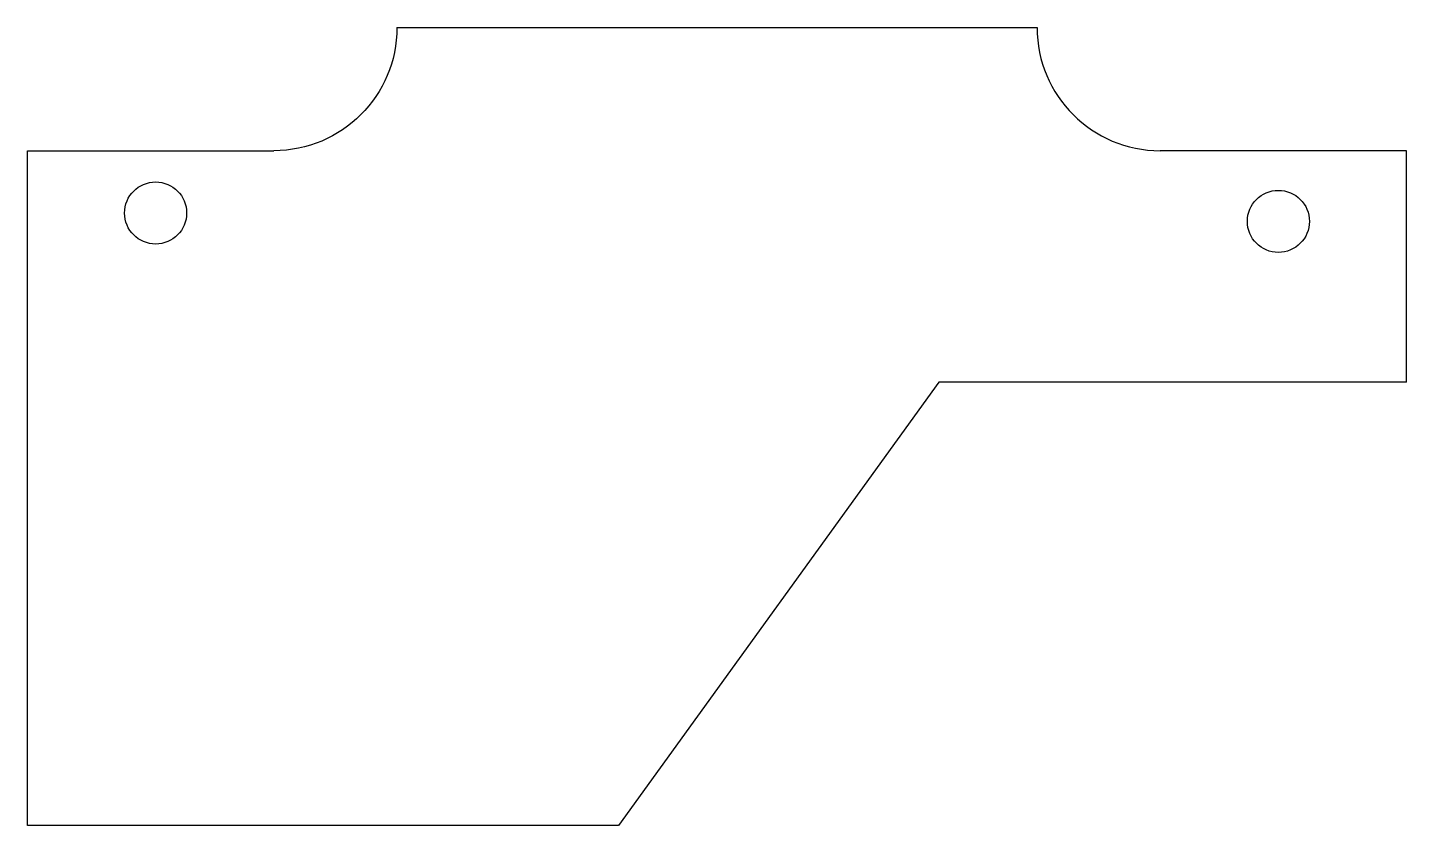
# Model space of a CAD drawing. Extents: x -1.4 to 1.4, y 0.42 to 2.04.
import ezdxf

# ---------------------------------------------------------------- set-up
doc = ezdxf.new("R2010")
doc.units = 0
doc.header["$MEASUREMENT"] = 0
doc.layers.add('VISIBLE', color=7, linetype='CONTINUOUS')

msp = doc.modelspace()

# ---------------------------------------------------------------- linework, layer by layer
at = {"layer": 'VISIBLE'}
for p, q in [((-0.65, 2.035), (0.65, 2.035)), ((-1.4, 1.785), (-0.9, 1.785)), ((-1.4, 0.415), (-1.4, 1.785)), ((1.4, 1.785), (0.9, 1.785)), ((1.4, 1.315), (1.4, 1.785)), ((0.4503, 1.315), (-0.2, 0.415)), ((1.4, 1.315), (0.4503, 1.315)), ((-0.2, 0.415), (-1.4, 0.415))]:
    msp.add_line(p, q, dxfattribs=at)
for centre in [(-1.14, 1.6585), (1.14, 1.6415)]:
    msp.add_circle(centre, 0.063, dxfattribs=at)
at = {"layer": 'VISIBLE', "extrusion": (0, 0, -1)}
msp.add_arc((0.9, 2.035), 0.25, 180, 270, dxfattribs=at)
at = {"layer": 'VISIBLE'}
msp.add_arc((0.9, 2.035), 0.25, 180, 270, dxfattribs=at)

doc.saveas('drawing.dxf')
